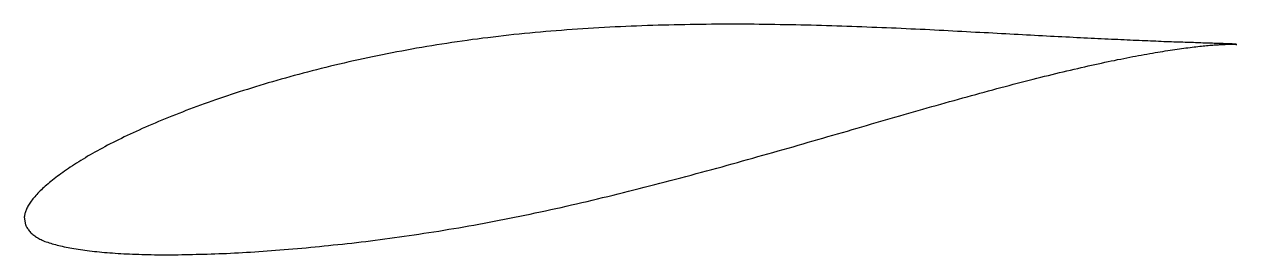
# Model space of a CAD drawing. Header units: metres. Extents: x -33 to 67, y -7 to 12.
import ezdxf

# ---------------------------------------------------------------- set-up
doc = ezdxf.new("R2010")
doc.units = ezdxf.units.M

msp = doc.modelspace()

# ---------------------------------------------------------------- linework, layer by layer
msp.add_lwpolyline([(66.95, 9.96), (66.95, 9.96), (66.94, 9.96), (66.93, 9.96), (66.92, 9.96), (66.9, 9.96), (66.88, 9.97), (66.86, 9.97), (66.83, 9.97), (66.79, 9.97), (66.76, 9.98), (66.71, 9.98), (66.67, 9.98), (66.62, 9.98), (66.57, 9.99), (66.51, 9.99), (66.45, 9.99), (66.39, 10), (66.32, 10), (66.25, 10), (66.17, 10), (66.09, 10.01), (66.01, 10.01), (65.92, 10.01), (65.83, 10.02), (65.73, 10.02), (65.63, 10.02), (65.53, 10.03), (65.42, 10.03), (65.31, 10.04), (65.2, 10.04), (65.08, 10.04), (64.96, 10.05), (64.84, 10.05), (64.71, 10.06), (64.57, 10.06), (64.44, 10.06), (64.3, 10.07), (64.15, 10.07), (64, 10.08), (63.85, 10.08), (63.7, 10.09), (63.54, 10.09), (63.38, 10.1), (63.21, 10.1), (63.04, 10.11), (62.87, 10.12), (62.69, 10.12), (62.51, 10.13), (62.33, 10.13), (62.14, 10.14), (61.95, 10.15), (61.75, 10.15), (61.56, 10.16), (61.35, 10.17), (61.15, 10.18), (60.94, 10.18), (60.73, 10.19), (60.51, 10.2), (60.29, 10.21), (60.07, 10.22), (59.85, 10.23), (59.62, 10.24), (59.38, 10.25), (59.15, 10.26), (58.91, 10.27), (58.67, 10.28), (58.42, 10.29), (58.17, 10.3), (57.92, 10.31), (57.66, 10.32), (57.4, 10.33), (57.14, 10.35), (56.88, 10.36), (56.61, 10.37), (56.34, 10.38), (56.06, 10.4), (55.78, 10.41), (55.5, 10.42), (55.22, 10.44), (54.93, 10.45), (54.64, 10.47), (54.35, 10.48), (54.05, 10.49), (53.75, 10.51), (53.45, 10.53), (53.15, 10.54), (52.84, 10.56), (52.53, 10.57), (52.21, 10.59), (51.9, 10.61), (51.58, 10.62), (51.26, 10.64), (50.93, 10.66), (50.61, 10.67), (50.28, 10.69), (49.94, 10.71), (49.61, 10.73), (49.27, 10.75), (48.93, 10.76), (48.59, 10.78), (48.24, 10.8), (47.89, 10.82), (47.54, 10.84), (47.19, 10.86), (46.84, 10.88), (46.48, 10.9), (46.12, 10.92), (45.76, 10.93), (45.39, 10.95), (45.02, 10.97), (44.65, 10.99), (44.28, 11.01), (43.91, 11.03), (43.53, 11.05), (43.16, 11.07), (42.78, 11.09), (42.4, 11.11), (42.01, 11.13), (41.63, 11.15), (41.24, 11.17), (40.85, 11.18), (40.46, 11.2), (40.06, 11.22), (39.67, 11.24), (39.27, 11.26), (38.87, 11.28), (38.47, 11.29), (38.07, 11.31), (37.67, 11.33), (37.26, 11.34), (36.85, 11.36), (36.44, 11.38), (36.03, 11.39), (35.62, 11.41), (35.21, 11.42), (34.79, 11.44), (34.38, 11.45), (33.96, 11.46), (33.54, 11.48), (33.12, 11.49), (32.7, 11.5), (32.28, 11.51), (31.85, 11.53), (31.43, 11.54), (31, 11.55), (30.58, 11.56), (30.15, 11.56), (29.72, 11.57), (29.29, 11.58), (28.86, 11.59), (28.43, 11.59), (27.99, 11.6), (27.56, 11.6), (27.13, 11.61), (26.69, 11.61), (26.25, 11.61), (25.82, 11.61), (25.38, 11.61), (24.94, 11.61), (24.5, 11.61), (24.07, 11.61), (23.63, 11.61), (23.19, 11.6), (22.75, 11.6), (22.31, 11.59), (21.86, 11.59), (21.42, 11.58), (20.98, 11.57), (20.54, 11.56), (20.1, 11.55), (19.65, 11.54), (19.21, 11.53), (18.77, 11.51), (18.33, 11.5), (17.88, 11.48), (17.44, 11.47), (17, 11.45), (16.55, 11.43), (16.11, 11.41), (15.67, 11.39), (15.23, 11.37), (14.79, 11.34), (14.34, 11.32), (13.9, 11.29), (13.46, 11.27), (13.02, 11.24), (12.58, 11.21), (12.14, 11.18), (11.7, 11.15), (11.26, 11.11), (10.82, 11.08), (10.38, 11.04), (9.95, 11.01), (9.51, 10.97), (9.07, 10.93), (8.64, 10.89), (8.2, 10.85), (7.77, 10.8), (7.33, 10.76), (6.9, 10.71), (6.47, 10.66), (6.04, 10.61), (5.61, 10.56), (5.18, 10.51), (4.75, 10.46), (4.33, 10.4), (3.9, 10.35), (3.48, 10.29), (3.06, 10.23), (2.63, 10.17), (2.21, 10.11), (1.79, 10.04), (1.37, 9.98), (0.96, 9.91), (0.54, 9.85), (0.13, 9.78), (-0.28, 9.71), (-0.7, 9.64), (-1.11, 9.56), (-1.51, 9.49), (-1.92, 9.41), (-2.33, 9.34), (-2.73, 9.26), (-3.13, 9.18), (-3.53, 9.1), (-3.93, 9.02), (-4.33, 8.94), (-4.72, 8.85), (-5.12, 8.77), (-5.51, 8.68), (-5.9, 8.6), (-6.29, 8.51), (-6.68, 8.42), (-7.06, 8.33), (-7.44, 8.24), (-7.82, 8.15), (-8.2, 8.05), (-8.58, 7.96), (-8.95, 7.87), (-9.33, 7.77), (-9.7, 7.67), (-10.07, 7.58), (-10.43, 7.48), (-10.8, 7.38), (-11.16, 7.28), (-11.52, 7.18), (-11.88, 7.08), (-12.23, 6.98), (-12.59, 6.88), (-12.94, 6.78), (-13.29, 6.67), (-13.63, 6.57), (-13.98, 6.47), (-14.32, 6.36), (-14.66, 6.25), (-14.99, 6.15), (-15.33, 6.04), (-15.66, 5.93), (-15.99, 5.83), (-16.31, 5.72), (-16.64, 5.61), (-16.96, 5.5), (-17.28, 5.39), (-17.59, 5.28), (-17.91, 5.17), (-18.22, 5.06), (-18.53, 4.95), (-18.83, 4.83), (-19.13, 4.72), (-19.43, 4.61), (-19.73, 4.5), (-20.02, 4.38), (-20.32, 4.27), (-20.6, 4.16), (-20.89, 4.04), (-21.17, 3.93), (-21.45, 3.82), (-21.73, 3.7), (-22, 3.59), (-22.27, 3.47), (-22.54, 3.36), (-22.81, 3.24), (-23.07, 3.13), (-23.33, 3.02), (-23.58, 2.9), (-23.84, 2.79), (-24.09, 2.67), (-24.33, 2.56), (-24.58, 2.44), (-24.82, 2.33), (-25.05, 2.21), (-25.29, 2.1), (-25.52, 1.98), (-25.74, 1.87), (-25.97, 1.76), (-26.19, 1.64), (-26.41, 1.53), (-26.62, 1.41), (-26.83, 1.3), (-27.04, 1.19), (-27.24, 1.07), (-27.45, 0.96), (-27.64, 0.85), (-27.84, 0.74), (-28.03, 0.62), (-28.22, 0.51), (-28.4, 0.4), (-28.58, 0.29), (-28.76, 0.18), (-28.93, 0.06), (-29.1, -0.05), (-29.27, -0.16), (-29.43, -0.27), (-29.59, -0.38), (-29.75, -0.48), (-29.9, -0.59), (-30.05, -0.7), (-30.19, -0.81), (-30.34, -0.91), (-30.47, -1.02), (-30.61, -1.12), (-30.74, -1.23), (-30.87, -1.33), (-30.99, -1.43), (-31.11, -1.53), (-31.23, -1.63), (-31.34, -1.73), (-31.46, -1.83), (-31.56, -1.93), (-31.66, -2.03), (-31.76, -2.12), (-31.86, -2.22), (-31.95, -2.31), (-32.04, -2.4), (-32.12, -2.5), (-32.2, -2.59), (-32.28, -2.68), (-32.36, -2.77), (-32.43, -2.86), (-32.49, -2.95), (-32.55, -3.03), (-32.61, -3.12), (-32.67, -3.21), (-32.72, -3.29), (-32.77, -3.37), (-32.81, -3.46), (-32.85, -3.54), (-32.89, -3.62), (-32.92, -3.7), (-32.95, -3.77), (-32.98, -3.85), (-33, -3.92), (-33.02, -3.98), (-33.03, -4.05), (-33.05, -4.11), (-33.06, -4.16), (-33.06, -4.21), (-33.07, -4.24), (-33.07, -4.27), (-32.98, -4.9), (-32.97, -4.91), (-32.97, -4.92), (-32.95, -4.95), (-32.93, -4.98), (-32.91, -5.03), (-32.88, -5.08), (-32.85, -5.14), (-32.81, -5.21), (-32.76, -5.27), (-32.72, -5.33), (-32.67, -5.4), (-32.61, -5.46), (-32.56, -5.53), (-32.49, -5.59), (-32.43, -5.65), (-32.36, -5.71), (-32.29, -5.76), (-32.21, -5.82), (-32.13, -5.88), (-32.05, -5.93), (-31.96, -5.98), (-31.87, -6.03), (-31.78, -6.08), (-31.68, -6.13), (-31.58, -6.18), (-31.47, -6.22), (-31.36, -6.27), (-31.25, -6.31), (-31.13, -6.35), (-31.02, -6.39), (-30.89, -6.43), (-30.77, -6.47), (-30.64, -6.51), (-30.5, -6.54), (-30.36, -6.58), (-30.22, -6.61), (-30.08, -6.65), (-29.93, -6.68), (-29.78, -6.71), (-29.62, -6.75), (-29.46, -6.78), (-29.3, -6.81), (-29.14, -6.84), (-28.97, -6.87), (-28.79, -6.9), (-28.62, -6.92), (-28.44, -6.95), (-28.25, -6.98), (-28.07, -7), (-27.88, -7.03), (-27.68, -7.05), (-27.48, -7.08), (-27.28, -7.1), (-27.08, -7.12), (-26.87, -7.14), (-26.66, -7.16), (-26.45, -7.18), (-26.23, -7.2), (-26.01, -7.22), (-25.79, -7.23), (-25.56, -7.25), (-25.33, -7.26), (-25.1, -7.28), (-24.86, -7.29), (-24.62, -7.3), (-24.38, -7.31), (-24.13, -7.32), (-23.88, -7.33), (-23.63, -7.34), (-23.38, -7.35), (-23.12, -7.35), (-22.86, -7.36), (-22.59, -7.36), (-22.33, -7.37), (-22.06, -7.37), (-21.78, -7.37), (-21.51, -7.37), (-21.23, -7.37), (-20.95, -7.37), (-20.66, -7.37), (-20.37, -7.37), (-20.08, -7.36), (-19.79, -7.36), (-19.49, -7.36), (-19.2, -7.35), (-18.89, -7.34), (-18.59, -7.33), (-18.28, -7.33), (-17.97, -7.32), (-17.66, -7.31), (-17.35, -7.3), (-17.03, -7.28), (-16.71, -7.27), (-16.39, -7.26), (-16.06, -7.24), (-15.73, -7.22), (-15.4, -7.21), (-15.07, -7.19), (-14.74, -7.17), (-14.4, -7.15), (-14.06, -7.13), (-13.72, -7.11), (-13.37, -7.08), (-13.03, -7.06), (-12.68, -7.03), (-12.33, -7.01), (-11.98, -6.98), (-11.62, -6.95), (-11.26, -6.92), (-10.9, -6.89), (-10.54, -6.86), (-10.18, -6.83), (-9.81, -6.8), (-9.44, -6.76), (-9.08, -6.73), (-8.7, -6.69), (-8.33, -6.65), (-7.96, -6.61), (-7.58, -6.57), (-7.2, -6.53), (-6.82, -6.49), (-6.44, -6.45), (-6.05, -6.41), (-5.67, -6.36), (-5.28, -6.32), (-4.89, -6.27), (-4.5, -6.22), (-4.11, -6.17), (-3.71, -6.12), (-3.32, -6.07), (-2.92, -6.02), (-2.52, -5.96), (-2.12, -5.91), (-1.72, -5.85), (-1.32, -5.79), (-0.91, -5.73), (-0.51, -5.67), (-0.1, -5.61), (0.3, -5.55), (0.71, -5.49), (1.12, -5.42), (1.53, -5.35), (1.95, -5.28), (2.36, -5.22), (2.77, -5.15), (3.19, -5.07), (3.6, -5), (4.02, -4.93), (4.44, -4.85), (4.86, -4.77), (5.27, -4.69), (5.7, -4.61), (6.12, -4.53), (6.54, -4.45), (6.96, -4.37), (7.38, -4.28), (7.81, -4.2), (8.23, -4.11), (8.66, -4.02), (9.08, -3.93), (9.51, -3.84), (9.93, -3.75), (10.36, -3.66), (10.79, -3.56), (11.21, -3.47), (11.64, -3.37), (12.07, -3.27), (12.5, -3.18), (12.93, -3.08), (13.36, -2.98), (13.78, -2.88), (14.21, -2.77), (14.64, -2.67), (15.07, -2.57), (15.5, -2.46), (15.93, -2.36), (16.36, -2.25), (16.79, -2.14), (17.22, -2.04), (17.65, -1.93), (18.08, -1.82), (18.51, -1.71), (18.94, -1.6), (19.37, -1.49), (19.8, -1.38), (20.22, -1.26), (20.65, -1.15), (21.08, -1.04), (21.51, -0.92), (21.94, -0.81), (22.36, -0.69), (22.79, -0.58), (23.21, -0.46), (23.64, -0.35), (24.06, -0.23), (24.49, -0.12), (24.91, 0), (25.34, 0.12), (25.76, 0.23), (26.18, 0.35), (26.6, 0.47), (27.02, 0.59), (27.44, 0.71), (27.86, 0.82), (28.28, 0.94), (28.69, 1.06), (29.11, 1.18), (29.53, 1.3), (29.94, 1.41), (30.35, 1.53), (30.77, 1.65), (31.18, 1.77), (31.59, 1.89), (32, 2), (32.4, 2.12), (32.81, 2.24), (33.22, 2.36), (33.62, 2.47), (34.03, 2.59), (34.43, 2.71), (34.83, 2.82), (35.23, 2.94), (35.63, 3.05), (36.02, 3.17), (36.42, 3.28), (36.81, 3.4), (37.21, 3.51), (37.6, 3.62), (37.99, 3.74), (38.37, 3.85), (38.76, 3.96), (39.15, 4.07), (39.53, 4.18), (39.91, 4.29), (40.29, 4.4), (40.67, 4.51), (41.05, 4.61), (41.42, 4.72), (41.79, 4.83), (42.16, 4.93), (42.53, 5.04), (42.9, 5.14), (43.27, 5.24), (43.63, 5.34), (43.99, 5.44), (44.35, 5.54), (44.71, 5.64), (45.07, 5.74), (45.42, 5.84), (45.77, 5.93), (46.12, 6.03), (46.47, 6.12), (46.82, 6.22), (47.16, 6.31), (47.5, 6.4), (47.84, 6.49), (48.18, 6.58), (48.51, 6.67), (48.84, 6.75), (49.17, 6.84), (49.5, 6.92), (49.83, 7.01), (50.15, 7.09), (50.47, 7.17), (50.79, 7.25), (51.1, 7.33), (51.42, 7.4), (51.73, 7.48), (52.03, 7.56), (52.34, 7.63), (52.64, 7.7), (52.94, 7.77), (53.24, 7.84), (53.54, 7.91), (53.83, 7.98), (54.12, 8.05), (54.41, 8.11), (54.69, 8.18), (54.97, 8.24), (55.25, 8.3), (55.53, 8.36), (55.8, 8.42), (56.07, 8.48), (56.34, 8.54), (56.6, 8.59), (56.86, 8.64), (57.12, 8.7), (57.38, 8.75), (57.63, 8.8), (57.88, 8.85), (58.13, 8.9), (58.37, 8.95), (58.61, 8.99), (58.85, 9.04), (59.08, 9.08), (59.32, 9.12), (59.54, 9.16), (59.77, 9.2), (59.99, 9.24), (60.21, 9.28), (60.43, 9.31), (60.64, 9.35), (60.85, 9.38), (61.05, 9.42), (61.26, 9.45), (61.46, 9.48), (61.65, 9.51), (61.85, 9.54), (62.04, 9.56), (62.22, 9.59), (62.4, 9.62), (62.58, 9.64), (62.76, 9.66), (62.93, 9.68), (63.1, 9.71), (63.27, 9.73), (63.43, 9.75), (63.59, 9.76), (63.74, 9.78), (63.9, 9.8), (64.04, 9.81), (64.19, 9.83), (64.33, 9.84), (64.47, 9.86), (64.6, 9.87), (64.73, 9.88), (64.86, 9.89), (64.98, 9.9), (65.1, 9.91), (65.22, 9.92), (65.33, 9.93), (65.44, 9.93), (65.54, 9.94), (65.64, 9.95), (65.74, 9.95), (65.84, 9.96), (65.93, 9.96), (66.01, 9.96), (66.1, 9.97), (66.17, 9.97), (66.25, 9.97), (66.32, 9.97), (66.39, 9.97), (66.45, 9.97), (66.51, 9.97), (66.57, 9.97), (66.62, 9.97), (66.67, 9.97), (66.71, 9.97), (66.76, 9.97), (66.79, 9.97), (66.83, 9.97), (66.86, 9.97), (66.88, 9.96), (66.9, 9.96), (66.92, 9.96), (66.93, 9.96), (66.94, 9.96), (66.95, 9.96), (66.95, 9.96)], close=True)

doc.saveas('drawing.dxf')
